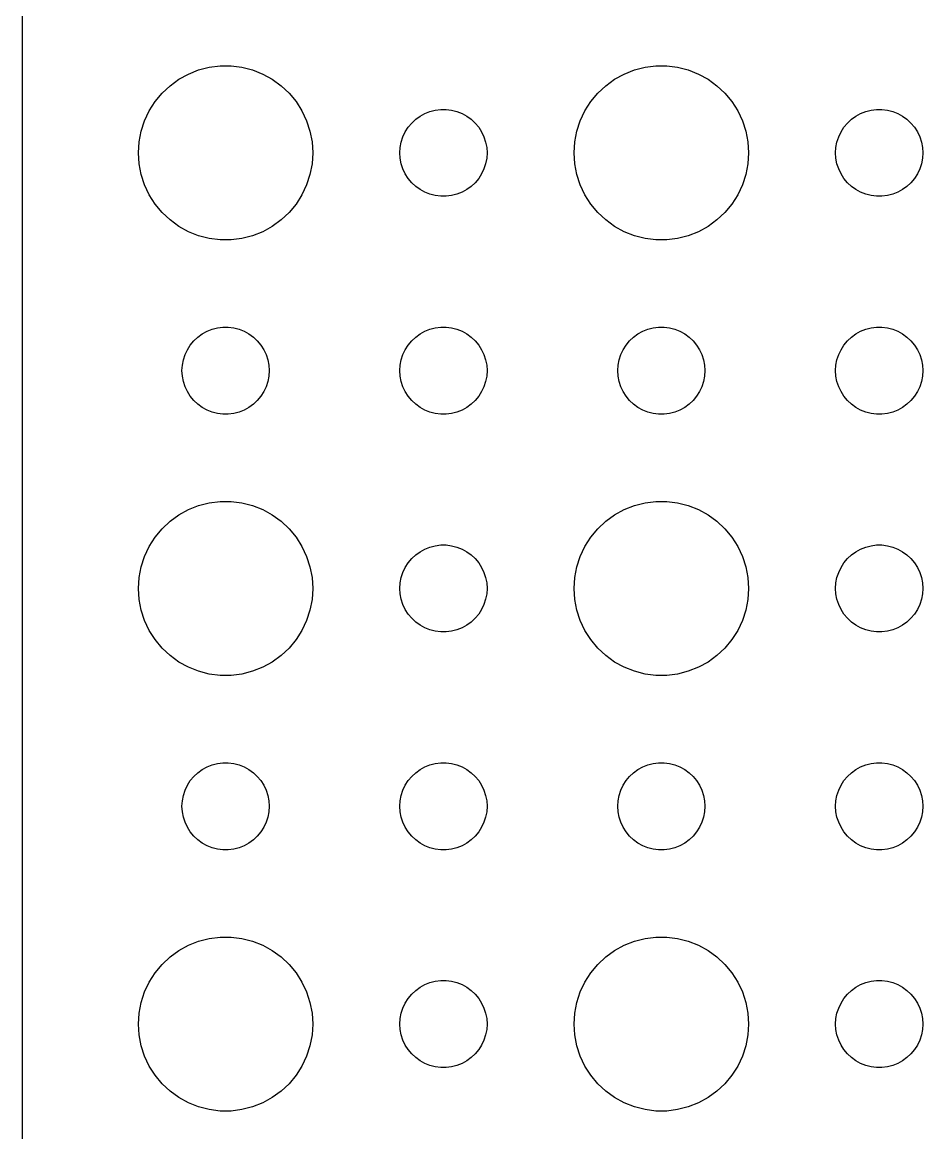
# Model space of a CAD drawing. Header units: metres. Extents: x -150 to 150, y -149 to 149.
# Drawn here: x -149.5 to -118.5, y 33.76 to 72 of the extents above; entities that cross this region are included whole.
import ezdxf

# ---------------------------------------------------------------- set-up
doc = ezdxf.new("R2010")
doc.units = ezdxf.units.M

msp = doc.modelspace()

# ---------------------------------------------------------------- linework, layer by layer
for p, q in [((-149.5, 144.5), (-149.5, -144.5)), ((-143.427, 70.3532), (-143.062, 70.4469)), ((-143.062, 70.4469), (-142.688, 70.4941)), ((-142.688, 70.4941), (-142.312, 70.4941)), ((-142.312, 70.4941), (-141.938, 70.4469)), ((-141.938, 70.4469), (-141.573, 70.3532)), ((-128.427, 70.3532), (-128.062, 70.4469)), ((-128.062, 70.4469), (-127.688, 70.4941)), ((-127.688, 70.4941), (-127.312, 70.4941)), ((-127.312, 70.4941), (-126.938, 70.4469)), ((-126.938, 70.4469), (-126.573, 70.3532)), ((-144.412, 69.8115), (-144.107, 70.033)), ((-144.107, 70.033), (-143.777, 70.2145)), ((-143.777, 70.2145), (-143.427, 70.3532)), ((-141.573, 70.3532), (-141.223, 70.2145)), ((-141.223, 70.2145), (-140.893, 70.033)), ((-140.893, 70.033), (-140.588, 69.8115)), ((-129.412, 69.8115), (-129.107, 70.033)), ((-129.107, 70.033), (-128.777, 70.2145)), ((-128.777, 70.2145), (-128.427, 70.3532)), ((-126.573, 70.3532), (-126.223, 70.2145)), ((-126.223, 70.2145), (-125.893, 70.033)), ((-125.893, 70.033), (-125.588, 69.8115)), ((-144.687, 69.5536), (-144.412, 69.8115)), ((-140.588, 69.8115), (-140.313, 69.5536)), ((-129.687, 69.5536), (-129.412, 69.8115)), ((-125.588, 69.8115), (-125.313, 69.5536)), ((-145.129, 68.9453), (-144.927, 69.2634)), ((-144.927, 69.2634), (-144.687, 69.5536)), ((-140.313, 69.5536), (-140.073, 69.2634)), ((-140.073, 69.2634), (-139.871, 68.9453)), ((-130.129, 68.9453), (-129.927, 69.2634)), ((-129.927, 69.2634), (-129.687, 69.5536)), ((-125.313, 69.5536), (-125.073, 69.2634)), ((-125.073, 69.2634), (-124.871, 68.9453)), ((-145.289, 68.6044), (-145.129, 68.9453)), ((-139.871, 68.9453), (-139.711, 68.6044)), ((-135.804, 68.7665), (-135.639, 68.8572)), ((-135.639, 68.8572), (-135.464, 68.9266)), ((-135.464, 68.9266), (-135.281, 68.9734)), ((-135.281, 68.9734), (-135.094, 68.997)), ((-135.094, 68.997), (-134.906, 68.997)), ((-134.906, 68.997), (-134.719, 68.9734)), ((-134.719, 68.9734), (-134.536, 68.9266)), ((-134.536, 68.9266), (-134.361, 68.8572)), ((-134.361, 68.8572), (-134.196, 68.7665)), ((-130.289, 68.6044), (-130.129, 68.9453)), ((-124.871, 68.9453), (-124.711, 68.6044)), ((-120.804, 68.7665), (-120.639, 68.8572)), ((-120.639, 68.8572), (-120.464, 68.9266)), ((-120.464, 68.9266), (-120.281, 68.9734)), ((-120.281, 68.9734), (-120.094, 68.997)), ((-120.094, 68.997), (-119.906, 68.997)), ((-119.906, 68.997), (-119.719, 68.9734)), ((-119.719, 68.9734), (-119.536, 68.9266)), ((-119.536, 68.9266), (-119.361, 68.8572)), ((-119.361, 68.8572), (-119.196, 68.7665)), ((-145.406, 68.2461), (-145.289, 68.6044)), ((-139.711, 68.6044), (-139.594, 68.2461)), ((-136.214, 68.3817), (-136.093, 68.5268)), ((-136.093, 68.5268), (-135.956, 68.6558)), ((-135.956, 68.6558), (-135.804, 68.7665)), ((-134.196, 68.7665), (-134.044, 68.6558)), ((-134.044, 68.6558), (-133.907, 68.5268)), ((-133.907, 68.5268), (-133.786, 68.3817)), ((-130.406, 68.2461), (-130.289, 68.6044)), ((-124.711, 68.6044), (-124.594, 68.2461)), ((-121.214, 68.3817), (-121.093, 68.5268)), ((-121.093, 68.5268), (-120.956, 68.6558)), ((-120.956, 68.6558), (-120.804, 68.7665)), ((-119.196, 68.7665), (-119.044, 68.6558)), ((-119.044, 68.6558), (-118.907, 68.5268)), ((-118.907, 68.5268), (-118.786, 68.3817)), ((-145.476, 67.876), (-145.406, 68.2461)), ((-139.594, 68.2461), (-139.524, 67.876)), ((-136.395, 68.0522), (-136.314, 68.2226)), ((-136.314, 68.2226), (-136.214, 68.3817)), ((-133.786, 68.3817), (-133.686, 68.2226)), ((-133.686, 68.2226), (-133.605, 68.0522)), ((-130.476, 67.876), (-130.406, 68.2461)), ((-124.594, 68.2461), (-124.524, 67.876)), ((-121.395, 68.0522), (-121.314, 68.2226)), ((-121.314, 68.2226), (-121.214, 68.3817)), ((-118.786, 68.3817), (-118.686, 68.2226)), ((-118.686, 68.2226), (-118.605, 68.0522)), ((-145.5, 67.5), (-145.476, 67.876)), ((-139.524, 67.876), (-139.5, 67.5)), ((-136.488, 67.688), (-136.453, 67.873)), ((-136.453, 67.873), (-136.395, 68.0522)), ((-133.605, 68.0522), (-133.547, 67.873)), ((-133.547, 67.873), (-133.512, 67.688)), ((-130.5, 67.5), (-130.476, 67.876)), ((-124.524, 67.876), (-124.5, 67.5)), ((-121.488, 67.688), (-121.453, 67.873)), ((-121.453, 67.873), (-121.395, 68.0522)), ((-118.605, 68.0522), (-118.547, 67.873)), ((-118.547, 67.873), (-118.512, 67.688)), ((-145.476, 67.124), (-145.5, 67.5)), ((-139.5, 67.5), (-139.524, 67.124)), ((-136.5, 67.5), (-136.488, 67.688)), ((-136.488, 67.312), (-136.5, 67.5)), ((-136.453, 67.127), (-136.488, 67.312)), ((-133.512, 67.312), (-133.547, 67.127)), ((-133.512, 67.688), (-133.5, 67.5)), ((-133.5, 67.5), (-133.512, 67.312)), ((-130.476, 67.124), (-130.5, 67.5)), ((-124.5, 67.5), (-124.524, 67.124)), ((-121.5, 67.5), (-121.488, 67.688)), ((-121.488, 67.312), (-121.5, 67.5)), ((-121.453, 67.127), (-121.488, 67.312)), ((-118.512, 67.312), (-118.547, 67.127)), ((-118.512, 67.688), (-118.5, 67.5)), ((-118.5, 67.5), (-118.512, 67.312)), ((-145.406, 66.7539), (-145.476, 67.124)), ((-139.524, 67.124), (-139.594, 66.7539)), ((-136.395, 66.9478), (-136.453, 67.127)), ((-136.314, 66.7774), (-136.395, 66.9478)), ((-133.605, 66.9478), (-133.686, 66.7774)), ((-133.547, 67.127), (-133.605, 66.9478)), ((-130.406, 66.7539), (-130.476, 67.124)), ((-124.524, 67.124), (-124.594, 66.7539)), ((-121.395, 66.9478), (-121.453, 67.127)), ((-121.314, 66.7774), (-121.395, 66.9478)), ((-118.605, 66.9478), (-118.686, 66.7774)), ((-118.547, 67.127), (-118.605, 66.9478)), ((-145.289, 66.3956), (-145.406, 66.7539)), ((-139.594, 66.7539), (-139.711, 66.3956)), ((-136.214, 66.6183), (-136.314, 66.7774)), ((-136.093, 66.4732), (-136.214, 66.6183)), ((-133.786, 66.6183), (-133.907, 66.4732)), ((-133.686, 66.7774), (-133.786, 66.6183)), ((-130.289, 66.3956), (-130.406, 66.7539)), ((-124.594, 66.7539), (-124.711, 66.3956)), ((-121.214, 66.6183), (-121.314, 66.7774)), ((-121.093, 66.4732), (-121.214, 66.6183)), ((-118.786, 66.6183), (-118.907, 66.4732)), ((-118.686, 66.7774), (-118.786, 66.6183)), ((-145.129, 66.0547), (-145.289, 66.3956)), ((-139.711, 66.3956), (-139.871, 66.0547)), ((-135.956, 66.3442), (-136.093, 66.4732)), ((-135.804, 66.2335), (-135.956, 66.3442)), ((-135.639, 66.1428), (-135.804, 66.2335)), ((-134.196, 66.2335), (-134.361, 66.1428)), ((-134.044, 66.3442), (-134.196, 66.2335)), ((-133.907, 66.4732), (-134.044, 66.3442)), ((-130.129, 66.0547), (-130.289, 66.3956)), ((-124.711, 66.3956), (-124.871, 66.0547)), ((-120.956, 66.3442), (-121.093, 66.4732)), ((-120.804, 66.2335), (-120.956, 66.3442)), ((-120.639, 66.1428), (-120.804, 66.2335)), ((-119.196, 66.2335), (-119.361, 66.1428)), ((-119.044, 66.3442), (-119.196, 66.2335)), ((-118.907, 66.4732), (-119.044, 66.3442)), ((-144.927, 65.7366), (-145.129, 66.0547)), ((-139.871, 66.0547), (-140.073, 65.7366)), ((-135.464, 66.0734), (-135.639, 66.1428)), ((-135.281, 66.0266), (-135.464, 66.0734)), ((-135.094, 66.003), (-135.281, 66.0266)), ((-134.906, 66.003), (-135.094, 66.003)), ((-134.719, 66.0266), (-134.906, 66.003)), ((-134.536, 66.0734), (-134.719, 66.0266)), ((-134.361, 66.1428), (-134.536, 66.0734)), ((-129.927, 65.7366), (-130.129, 66.0547)), ((-124.871, 66.0547), (-125.073, 65.7366)), ((-120.464, 66.0734), (-120.639, 66.1428)), ((-120.281, 66.0266), (-120.464, 66.0734)), ((-120.094, 66.003), (-120.281, 66.0266)), ((-119.906, 66.003), (-120.094, 66.003)), ((-119.719, 66.0266), (-119.906, 66.003)), ((-119.536, 66.0734), (-119.719, 66.0266)), ((-119.361, 66.1428), (-119.536, 66.0734)), ((-144.687, 65.4464), (-144.927, 65.7366)), ((-144.412, 65.1885), (-144.687, 65.4464)), ((-140.313, 65.4464), (-140.588, 65.1885)), ((-140.073, 65.7366), (-140.313, 65.4464)), ((-129.687, 65.4464), (-129.927, 65.7366)), ((-129.412, 65.1885), (-129.687, 65.4464)), ((-125.313, 65.4464), (-125.588, 65.1885)), ((-125.073, 65.7366), (-125.313, 65.4464)), ((-144.107, 64.967), (-144.412, 65.1885)), ((-140.588, 65.1885), (-140.893, 64.967)), ((-129.107, 64.967), (-129.412, 65.1885)), ((-125.588, 65.1885), (-125.893, 64.967)), ((-143.777, 64.7855), (-144.107, 64.967)), ((-143.427, 64.6468), (-143.777, 64.7855)), ((-143.062, 64.5531), (-143.427, 64.6468)), ((-141.573, 64.6468), (-141.938, 64.5531)), ((-141.223, 64.7855), (-141.573, 64.6468)), ((-140.893, 64.967), (-141.223, 64.7855)), ((-128.777, 64.7855), (-129.107, 64.967)), ((-128.427, 64.6468), (-128.777, 64.7855)), ((-128.062, 64.5531), (-128.427, 64.6468)), ((-126.573, 64.6468), (-126.938, 64.5531)), ((-126.223, 64.7855), (-126.573, 64.6468)), ((-125.893, 64.967), (-126.223, 64.7855)), ((-142.688, 64.5059), (-143.062, 64.5531)), ((-142.312, 64.5059), (-142.688, 64.5059)), ((-141.938, 64.5531), (-142.312, 64.5059)), ((-127.688, 64.5059), (-128.062, 64.5531)), ((-127.312, 64.5059), (-127.688, 64.5059)), ((-126.938, 64.5531), (-127.312, 64.5059)), ((-143.456, 61.1558), (-143.304, 61.2665)), ((-143.304, 61.2665), (-143.139, 61.3572)), ((-143.139, 61.3572), (-142.964, 61.4266)), ((-142.964, 61.4266), (-142.781, 61.4734)), ((-142.781, 61.4734), (-142.594, 61.497)), ((-142.594, 61.497), (-142.406, 61.497)), ((-142.406, 61.497), (-142.219, 61.4734)), ((-142.219, 61.4734), (-142.036, 61.4266)), ((-142.036, 61.4266), (-141.861, 61.3572)), ((-141.861, 61.3572), (-141.696, 61.2665)), ((-141.696, 61.2665), (-141.544, 61.1558)), ((-135.956, 61.1558), (-135.804, 61.2665)), ((-135.804, 61.2665), (-135.639, 61.3572)), ((-135.639, 61.3572), (-135.464, 61.4266)), ((-135.464, 61.4266), (-135.281, 61.4734)), ((-135.281, 61.4734), (-135.094, 61.497)), ((-135.094, 61.497), (-134.906, 61.497)), ((-134.906, 61.497), (-134.719, 61.4734)), ((-134.719, 61.4734), (-134.536, 61.4266)), ((-134.536, 61.4266), (-134.361, 61.3572)), ((-134.361, 61.3572), (-134.196, 61.2665)), ((-134.196, 61.2665), (-134.044, 61.1558)), ((-128.456, 61.1558), (-128.304, 61.2665)), ((-128.304, 61.2665), (-128.139, 61.3572)), ((-128.139, 61.3572), (-127.964, 61.4266)), ((-127.964, 61.4266), (-127.781, 61.4734)), ((-127.781, 61.4734), (-127.594, 61.497)), ((-127.594, 61.497), (-127.406, 61.497)), ((-127.406, 61.497), (-127.219, 61.4734)), ((-127.219, 61.4734), (-127.036, 61.4266)), ((-127.036, 61.4266), (-126.861, 61.3572)), ((-126.861, 61.3572), (-126.696, 61.2665)), ((-126.696, 61.2665), (-126.544, 61.1558)), ((-120.956, 61.1558), (-120.804, 61.2665)), ((-120.804, 61.2665), (-120.639, 61.3572)), ((-120.639, 61.3572), (-120.464, 61.4266)), ((-120.464, 61.4266), (-120.281, 61.4734)), ((-120.281, 61.4734), (-120.094, 61.497)), ((-120.094, 61.497), (-119.906, 61.497)), ((-119.906, 61.497), (-119.719, 61.4734)), ((-119.719, 61.4734), (-119.536, 61.4266)), ((-119.536, 61.4266), (-119.361, 61.3572)), ((-119.361, 61.3572), (-119.196, 61.2665)), ((-119.196, 61.2665), (-119.044, 61.1558)), ((-143.814, 60.7226), (-143.714, 60.8817)), ((-143.714, 60.8817), (-143.593, 61.0268)), ((-143.593, 61.0268), (-143.456, 61.1558)), ((-141.544, 61.1558), (-141.407, 61.0268)), ((-141.407, 61.0268), (-141.286, 60.8817)), ((-141.286, 60.8817), (-141.186, 60.7226)), ((-136.314, 60.7226), (-136.214, 60.8817)), ((-136.214, 60.8817), (-136.093, 61.0268)), ((-136.093, 61.0268), (-135.956, 61.1558)), ((-134.044, 61.1558), (-133.907, 61.0268)), ((-133.907, 61.0268), (-133.786, 60.8817)), ((-133.786, 60.8817), (-133.686, 60.7226)), ((-128.814, 60.7226), (-128.714, 60.8817)), ((-128.714, 60.8817), (-128.593, 61.0268)), ((-128.593, 61.0268), (-128.456, 61.1558)), ((-126.544, 61.1558), (-126.407, 61.0268)), ((-126.407, 61.0268), (-126.286, 60.8817)), ((-126.286, 60.8817), (-126.186, 60.7226)), ((-121.314, 60.7226), (-121.214, 60.8817)), ((-121.214, 60.8817), (-121.093, 61.0268)), ((-121.093, 61.0268), (-120.956, 61.1558)), ((-119.044, 61.1558), (-118.907, 61.0268)), ((-118.907, 61.0268), (-118.786, 60.8817)), ((-118.786, 60.8817), (-118.686, 60.7226)), ((-143.953, 60.373), (-143.895, 60.5522)), ((-143.895, 60.5522), (-143.814, 60.7226)), ((-141.186, 60.7226), (-141.105, 60.5522)), ((-141.105, 60.5522), (-141.047, 60.373)), ((-136.453, 60.373), (-136.395, 60.5522)), ((-136.395, 60.5522), (-136.314, 60.7226)), ((-133.686, 60.7226), (-133.605, 60.5522)), ((-133.605, 60.5522), (-133.547, 60.373)), ((-128.953, 60.373), (-128.895, 60.5522)), ((-128.895, 60.5522), (-128.814, 60.7226)), ((-126.186, 60.7226), (-126.105, 60.5522)), ((-126.105, 60.5522), (-126.047, 60.373)), ((-121.453, 60.373), (-121.395, 60.5522)), ((-121.395, 60.5522), (-121.314, 60.7226)), ((-118.686, 60.7226), (-118.605, 60.5522)), ((-118.605, 60.5522), (-118.547, 60.373)), ((-144, 60), (-143.988, 60.188)), ((-143.988, 60.188), (-143.953, 60.373)), ((-141.047, 60.373), (-141.012, 60.188)), ((-141.012, 60.188), (-141, 60)), ((-136.5, 60), (-136.488, 60.188)), ((-136.488, 60.188), (-136.453, 60.373)), ((-133.547, 60.373), (-133.512, 60.188)), ((-133.512, 60.188), (-133.5, 60)), ((-129, 60), (-128.988, 60.188)), ((-128.988, 60.188), (-128.953, 60.373)), ((-126.047, 60.373), (-126.012, 60.188)), ((-126.012, 60.188), (-126, 60)), ((-121.5, 60), (-121.488, 60.188)), ((-121.488, 60.188), (-121.453, 60.373)), ((-118.547, 60.373), (-118.512, 60.188)), ((-118.512, 60.188), (-118.5, 60)), ((-143.988, 59.812), (-144, 60)), ((-143.953, 59.627), (-143.988, 59.812)), ((-141.012, 59.812), (-141.047, 59.627)), ((-141, 60), (-141.012, 59.812)), ((-136.488, 59.812), (-136.5, 60)), ((-136.453, 59.627), (-136.488, 59.812)), ((-133.512, 59.812), (-133.547, 59.627)), ((-133.5, 60), (-133.512, 59.812)), ((-128.988, 59.812), (-129, 60)), ((-128.953, 59.627), (-128.988, 59.812)), ((-126.012, 59.812), (-126.047, 59.627)), ((-126, 60), (-126.012, 59.812)), ((-121.488, 59.812), (-121.5, 60)), ((-121.453, 59.627), (-121.488, 59.812)), ((-118.512, 59.812), (-118.547, 59.627)), ((-118.5, 60), (-118.512, 59.812)), ((-143.895, 59.4478), (-143.953, 59.627)), ((-143.814, 59.2774), (-143.895, 59.4478)), ((-143.714, 59.1183), (-143.814, 59.2774)), ((-141.186, 59.2774), (-141.286, 59.1183)), ((-141.105, 59.4478), (-141.186, 59.2774)), ((-141.047, 59.627), (-141.105, 59.4478)), ((-136.395, 59.4478), (-136.453, 59.627)), ((-136.314, 59.2774), (-136.395, 59.4478)), ((-136.214, 59.1183), (-136.314, 59.2774)), ((-133.686, 59.2774), (-133.786, 59.1183)), ((-133.605, 59.4478), (-133.686, 59.2774)), ((-133.547, 59.627), (-133.605, 59.4478)), ((-128.895, 59.4478), (-128.953, 59.627)), ((-128.814, 59.2774), (-128.895, 59.4478)), ((-128.714, 59.1183), (-128.814, 59.2774)), ((-126.186, 59.2774), (-126.286, 59.1183)), ((-126.105, 59.4478), (-126.186, 59.2774)), ((-126.047, 59.627), (-126.105, 59.4478)), ((-121.395, 59.4478), (-121.453, 59.627)), ((-121.314, 59.2774), (-121.395, 59.4478)), ((-121.214, 59.1183), (-121.314, 59.2774)), ((-118.686, 59.2774), (-118.786, 59.1183)), ((-118.605, 59.4478), (-118.686, 59.2774)), ((-118.547, 59.627), (-118.605, 59.4478)), ((-143.593, 58.9732), (-143.714, 59.1183)), ((-143.456, 58.8442), (-143.593, 58.9732)), ((-141.407, 58.9732), (-141.544, 58.8442)), ((-141.286, 59.1183), (-141.407, 58.9732)), ((-136.093, 58.9732), (-136.214, 59.1183)), ((-135.956, 58.8442), (-136.093, 58.9732)), ((-133.907, 58.9732), (-134.044, 58.8442)), ((-133.786, 59.1183), (-133.907, 58.9732)), ((-128.593, 58.9732), (-128.714, 59.1183)), ((-128.456, 58.8442), (-128.593, 58.9732)), ((-126.407, 58.9732), (-126.544, 58.8442)), ((-126.286, 59.1183), (-126.407, 58.9732)), ((-121.093, 58.9732), (-121.214, 59.1183)), ((-120.956, 58.8442), (-121.093, 58.9732)), ((-118.907, 58.9732), (-119.044, 58.8442)), ((-118.786, 59.1183), (-118.907, 58.9732)), ((-143.304, 58.7335), (-143.456, 58.8442)), ((-143.139, 58.6428), (-143.304, 58.7335)), ((-142.964, 58.5734), (-143.139, 58.6428)), ((-142.781, 58.5266), (-142.964, 58.5734)), ((-142.594, 58.503), (-142.781, 58.5266)), ((-142.219, 58.5266), (-142.406, 58.503)), ((-142.036, 58.5734), (-142.219, 58.5266)), ((-141.861, 58.6428), (-142.036, 58.5734)), ((-141.696, 58.7335), (-141.861, 58.6428)), ((-141.544, 58.8442), (-141.696, 58.7335)), ((-135.804, 58.7335), (-135.956, 58.8442)), ((-135.639, 58.6428), (-135.804, 58.7335)), ((-135.464, 58.5734), (-135.639, 58.6428)), ((-135.281, 58.5266), (-135.464, 58.5734)), ((-135.094, 58.503), (-135.281, 58.5266)), ((-134.719, 58.5266), (-134.906, 58.503)), ((-134.536, 58.5734), (-134.719, 58.5266)), ((-134.361, 58.6428), (-134.536, 58.5734)), ((-134.196, 58.7335), (-134.361, 58.6428)), ((-134.044, 58.8442), (-134.196, 58.7335)), ((-128.304, 58.7335), (-128.456, 58.8442)), ((-128.139, 58.6428), (-128.304, 58.7335)), ((-127.964, 58.5734), (-128.139, 58.6428)), ((-127.781, 58.5266), (-127.964, 58.5734)), ((-127.594, 58.503), (-127.781, 58.5266)), ((-127.219, 58.5266), (-127.406, 58.503)), ((-127.036, 58.5734), (-127.219, 58.5266)), ((-126.861, 58.6428), (-127.036, 58.5734)), ((-126.696, 58.7335), (-126.861, 58.6428)), ((-126.544, 58.8442), (-126.696, 58.7335)), ((-120.804, 58.7335), (-120.956, 58.8442)), ((-120.639, 58.6428), (-120.804, 58.7335)), ((-120.464, 58.5734), (-120.639, 58.6428)), ((-120.281, 58.5266), (-120.464, 58.5734)), ((-120.094, 58.503), (-120.281, 58.5266)), ((-119.719, 58.5266), (-119.906, 58.503)), ((-119.536, 58.5734), (-119.719, 58.5266)), ((-119.361, 58.6428), (-119.536, 58.5734)), ((-119.196, 58.7335), (-119.361, 58.6428)), ((-119.044, 58.8442), (-119.196, 58.7335)), ((-142.406, 58.503), (-142.594, 58.503)), ((-134.906, 58.503), (-135.094, 58.503)), ((-127.406, 58.503), (-127.594, 58.503)), ((-119.906, 58.503), (-120.094, 58.503)), ((-143.062, 55.4469), (-142.688, 55.4941)), ((-142.688, 55.4941), (-142.312, 55.4941)), ((-142.312, 55.4941), (-141.938, 55.4469)), ((-128.062, 55.4469), (-127.688, 55.4941)), ((-127.688, 55.4941), (-127.312, 55.4941)), ((-127.312, 55.4941), (-126.938, 55.4469)), ((-144.107, 55.033), (-143.777, 55.2145)), ((-143.777, 55.2145), (-143.427, 55.3532)), ((-143.427, 55.3532), (-143.062, 55.4469)), ((-141.938, 55.4469), (-141.573, 55.3532)), ((-141.573, 55.3532), (-141.223, 55.2145)), ((-141.223, 55.2145), (-140.893, 55.033)), ((-129.107, 55.033), (-128.777, 55.2145)), ((-128.777, 55.2145), (-128.427, 55.3532)), ((-128.427, 55.3532), (-128.062, 55.4469)), ((-126.938, 55.4469), (-126.573, 55.3532)), ((-126.573, 55.3532), (-126.223, 55.2145)), ((-126.223, 55.2145), (-125.893, 55.033)), ((-144.687, 54.5536), (-144.412, 54.8115)), ((-144.412, 54.8115), (-144.107, 55.033)), ((-140.893, 55.033), (-140.588, 54.8115)), ((-140.588, 54.8115), (-140.313, 54.5536)), ((-129.687, 54.5536), (-129.412, 54.8115)), ((-129.412, 54.8115), (-129.107, 55.033)), ((-125.893, 55.033), (-125.588, 54.8115)), ((-125.588, 54.8115), (-125.313, 54.5536)), ((-144.927, 54.2634), (-144.687, 54.5536)), ((-140.313, 54.5536), (-140.073, 54.2634)), ((-129.927, 54.2634), (-129.687, 54.5536)), ((-125.313, 54.5536), (-125.073, 54.2634)), ((-145.289, 53.6044), (-145.129, 53.9453)), ((-145.129, 53.9453), (-144.927, 54.2634)), ((-140.073, 54.2634), (-139.871, 53.9453)), ((-139.871, 53.9453), (-139.711, 53.6044)), ((-135.639, 53.8572), (-135.464, 53.9266)), ((-135.464, 53.9266), (-135.281, 53.9734)), ((-135.281, 53.9734), (-135.094, 53.997)), ((-135.094, 53.997), (-134.906, 53.997)), ((-134.906, 53.997), (-134.719, 53.9734)), ((-134.719, 53.9734), (-134.536, 53.9266)), ((-134.536, 53.9266), (-134.361, 53.8572)), ((-130.289, 53.6044), (-130.129, 53.9453)), ((-130.129, 53.9453), (-129.927, 54.2634)), ((-125.073, 54.2634), (-124.871, 53.9453)), ((-124.871, 53.9453), (-124.711, 53.6044)), ((-120.639, 53.8572), (-120.464, 53.9266)), ((-120.464, 53.9266), (-120.281, 53.9734)), ((-120.281, 53.9734), (-120.094, 53.997)), ((-120.094, 53.997), (-119.906, 53.997)), ((-119.906, 53.997), (-119.719, 53.9734)), ((-119.719, 53.9734), (-119.536, 53.9266)), ((-119.536, 53.9266), (-119.361, 53.8572)), ((-145.406, 53.2461), (-145.289, 53.6044)), ((-139.711, 53.6044), (-139.594, 53.2461)), ((-136.093, 53.5268), (-135.956, 53.6558)), ((-135.956, 53.6558), (-135.804, 53.7665)), ((-135.804, 53.7665), (-135.639, 53.8572)), ((-134.361, 53.8572), (-134.196, 53.7665)), ((-134.196, 53.7665), (-134.044, 53.6558)), ((-134.044, 53.6558), (-133.907, 53.5268)), ((-130.406, 53.2461), (-130.289, 53.6044)), ((-124.711, 53.6044), (-124.594, 53.2461)), ((-121.093, 53.5268), (-120.956, 53.6558)), ((-120.956, 53.6558), (-120.804, 53.7665)), ((-120.804, 53.7665), (-120.639, 53.8572)), ((-119.361, 53.8572), (-119.196, 53.7665)), ((-119.196, 53.7665), (-119.044, 53.6558)), ((-119.044, 53.6558), (-118.907, 53.5268)), ((-145.476, 52.876), (-145.406, 53.2461)), ((-139.594, 53.2461), (-139.524, 52.876)), ((-136.395, 53.0522), (-136.314, 53.2226)), ((-136.314, 53.2226), (-136.214, 53.3817)), ((-136.214, 53.3817), (-136.093, 53.5268)), ((-133.907, 53.5268), (-133.786, 53.3817)), ((-133.786, 53.3817), (-133.686, 53.2226)), ((-133.686, 53.2226), (-133.605, 53.0522)), ((-130.476, 52.876), (-130.406, 53.2461)), ((-124.594, 53.2461), (-124.524, 52.876)), ((-121.395, 53.0522), (-121.314, 53.2226)), ((-121.314, 53.2226), (-121.214, 53.3817)), ((-121.214, 53.3817), (-121.093, 53.5268)), ((-118.907, 53.5268), (-118.786, 53.3817)), ((-118.786, 53.3817), (-118.686, 53.2226)), ((-118.686, 53.2226), (-118.605, 53.0522)), ((-145.5, 52.5), (-145.476, 52.876)), ((-139.524, 52.876), (-139.5, 52.5)), ((-136.488, 52.688), (-136.453, 52.873)), ((-136.453, 52.873), (-136.395, 53.0522)), ((-133.605, 53.0522), (-133.547, 52.873)), ((-133.547, 52.873), (-133.512, 52.688)), ((-130.5, 52.5), (-130.476, 52.876)), ((-124.524, 52.876), (-124.5, 52.5)), ((-121.488, 52.688), (-121.453, 52.873)), ((-121.453, 52.873), (-121.395, 53.0522)), ((-118.605, 53.0522), (-118.547, 52.873)), ((-118.547, 52.873), (-118.512, 52.688)), ((-145.476, 52.124), (-145.5, 52.5)), ((-139.5, 52.5), (-139.524, 52.124)), ((-136.5, 52.5), (-136.488, 52.688)), ((-136.488, 52.312), (-136.5, 52.5)), ((-133.512, 52.688), (-133.5, 52.5)), ((-133.5, 52.5), (-133.512, 52.312)), ((-130.476, 52.124), (-130.5, 52.5)), ((-124.5, 52.5), (-124.524, 52.124)), ((-121.5, 52.5), (-121.488, 52.688)), ((-121.488, 52.312), (-121.5, 52.5)), ((-118.512, 52.688), (-118.5, 52.5)), ((-118.5, 52.5), (-118.512, 52.312)), ((-145.406, 51.7539), (-145.476, 52.124)), ((-139.524, 52.124), (-139.594, 51.7539)), ((-136.453, 52.127), (-136.488, 52.312)), ((-136.395, 51.9478), (-136.453, 52.127)), ((-133.547, 52.127), (-133.605, 51.9478)), ((-133.512, 52.312), (-133.547, 52.127)), ((-130.406, 51.7539), (-130.476, 52.124)), ((-124.524, 52.124), (-124.594, 51.7539)), ((-121.453, 52.127), (-121.488, 52.312)), ((-121.395, 51.9478), (-121.453, 52.127)), ((-118.547, 52.127), (-118.605, 51.9478)), ((-118.512, 52.312), (-118.547, 52.127)), ((-145.289, 51.3956), (-145.406, 51.7539)), ((-139.594, 51.7539), (-139.711, 51.3956)), ((-136.314, 51.7774), (-136.395, 51.9478)), ((-136.214, 51.6183), (-136.314, 51.7774)), ((-133.686, 51.7774), (-133.786, 51.6183)), ((-133.605, 51.9478), (-133.686, 51.7774)), ((-130.289, 51.3956), (-130.406, 51.7539)), ((-124.594, 51.7539), (-124.711, 51.3956)), ((-121.314, 51.7774), (-121.395, 51.9478)), ((-121.214, 51.6183), (-121.314, 51.7774)), ((-118.686, 51.7774), (-118.786, 51.6183)), ((-118.605, 51.9478), (-118.686, 51.7774)), ((-145.129, 51.0547), (-145.289, 51.3956)), ((-139.711, 51.3956), (-139.871, 51.0547)), ((-136.093, 51.4732), (-136.214, 51.6183)), ((-135.956, 51.3442), (-136.093, 51.4732)), ((-135.804, 51.2335), (-135.956, 51.3442)), ((-134.044, 51.3442), (-134.196, 51.2335)), ((-133.907, 51.4732), (-134.044, 51.3442)), ((-133.786, 51.6183), (-133.907, 51.4732)), ((-130.129, 51.0547), (-130.289, 51.3956)), ((-124.711, 51.3956), (-124.871, 51.0547)), ((-121.093, 51.4732), (-121.214, 51.6183)), ((-120.956, 51.3442), (-121.093, 51.4732)), ((-120.804, 51.2335), (-120.956, 51.3442)), ((-119.044, 51.3442), (-119.196, 51.2335)), ((-118.907, 51.4732), (-119.044, 51.3442)), ((-118.786, 51.6183), (-118.907, 51.4732)), ((-144.927, 50.7366), (-145.129, 51.0547)), ((-139.871, 51.0547), (-140.073, 50.7366)), ((-135.639, 51.1428), (-135.804, 51.2335)), ((-135.464, 51.0734), (-135.639, 51.1428)), ((-135.281, 51.0266), (-135.464, 51.0734)), ((-135.094, 51.003), (-135.281, 51.0266)), ((-134.906, 51.003), (-135.094, 51.003)), ((-134.719, 51.0266), (-134.906, 51.003)), ((-134.536, 51.0734), (-134.719, 51.0266)), ((-134.361, 51.1428), (-134.536, 51.0734)), ((-134.196, 51.2335), (-134.361, 51.1428)), ((-129.927, 50.7366), (-130.129, 51.0547)), ((-124.871, 51.0547), (-125.073, 50.7366)), ((-120.639, 51.1428), (-120.804, 51.2335)), ((-120.464, 51.0734), (-120.639, 51.1428)), ((-120.281, 51.0266), (-120.464, 51.0734)), ((-120.094, 51.003), (-120.281, 51.0266)), ((-119.906, 51.003), (-120.094, 51.003)), ((-119.719, 51.0266), (-119.906, 51.003)), ((-119.536, 51.0734), (-119.719, 51.0266)), ((-119.361, 51.1428), (-119.536, 51.0734)), ((-119.196, 51.2335), (-119.361, 51.1428)), ((-144.687, 50.4464), (-144.927, 50.7366)), ((-140.073, 50.7366), (-140.313, 50.4464)), ((-129.687, 50.4464), (-129.927, 50.7366)), ((-125.073, 50.7366), (-125.313, 50.4464)), ((-144.412, 50.1885), (-144.687, 50.4464)), ((-144.107, 49.967), (-144.412, 50.1885)), ((-140.588, 50.1885), (-140.893, 49.967)), ((-140.313, 50.4464), (-140.588, 50.1885)), ((-129.412, 50.1885), (-129.687, 50.4464)), ((-129.107, 49.967), (-129.412, 50.1885)), ((-125.588, 50.1885), (-125.893, 49.967)), ((-125.313, 50.4464), (-125.588, 50.1885)), ((-143.777, 49.7855), (-144.107, 49.967)), ((-143.427, 49.6468), (-143.777, 49.7855)), ((-141.223, 49.7855), (-141.573, 49.6468)), ((-140.893, 49.967), (-141.223, 49.7855)), ((-128.777, 49.7855), (-129.107, 49.967)), ((-128.427, 49.6468), (-128.777, 49.7855)), ((-126.223, 49.7855), (-126.573, 49.6468)), ((-125.893, 49.967), (-126.223, 49.7855)), ((-143.062, 49.5531), (-143.427, 49.6468)), ((-142.688, 49.5059), (-143.062, 49.5531)), ((-142.312, 49.5059), (-142.688, 49.5059)), ((-141.938, 49.5531), (-142.312, 49.5059)), ((-141.573, 49.6468), (-141.938, 49.5531)), ((-128.062, 49.5531), (-128.427, 49.6468)), ((-127.688, 49.5059), (-128.062, 49.5531)), ((-127.312, 49.5059), (-127.688, 49.5059)), ((-126.938, 49.5531), (-127.312, 49.5059)), ((-126.573, 49.6468), (-126.938, 49.5531)), ((-143.304, 46.2665), (-143.139, 46.3572)), ((-143.139, 46.3572), (-142.964, 46.4266)), ((-142.964, 46.4266), (-142.781, 46.4734)), ((-142.781, 46.4734), (-142.594, 46.497)), ((-142.594, 46.497), (-142.406, 46.497)), ((-142.406, 46.497), (-142.219, 46.4734)), ((-142.219, 46.4734), (-142.036, 46.4266)), ((-142.036, 46.4266), (-141.861, 46.3572)), ((-141.861, 46.3572), (-141.696, 46.2665)), ((-135.804, 46.2665), (-135.639, 46.3572)), ((-135.639, 46.3572), (-135.464, 46.4266)), ((-135.464, 46.4266), (-135.281, 46.4734)), ((-135.281, 46.4734), (-135.094, 46.497)), ((-135.094, 46.497), (-134.906, 46.497)), ((-134.906, 46.497), (-134.719, 46.4734)), ((-134.719, 46.4734), (-134.536, 46.4266)), ((-134.536, 46.4266), (-134.361, 46.3572)), ((-134.361, 46.3572), (-134.196, 46.2665)), ((-128.304, 46.2665), (-128.139, 46.3572)), ((-128.139, 46.3572), (-127.964, 46.4266)), ((-127.964, 46.4266), (-127.781, 46.4734)), ((-127.781, 46.4734), (-127.594, 46.497)), ((-127.594, 46.497), (-127.406, 46.497)), ((-127.406, 46.497), (-127.219, 46.4734)), ((-127.219, 46.4734), (-127.036, 46.4266)), ((-127.036, 46.4266), (-126.861, 46.3572)), ((-126.861, 46.3572), (-126.696, 46.2665)), ((-120.804, 46.2665), (-120.639, 46.3572)), ((-120.639, 46.3572), (-120.464, 46.4266)), ((-120.464, 46.4266), (-120.281, 46.4734)), ((-120.281, 46.4734), (-120.094, 46.497)), ((-120.094, 46.497), (-119.906, 46.497)), ((-119.906, 46.497), (-119.719, 46.4734)), ((-119.719, 46.4734), (-119.536, 46.4266)), ((-119.536, 46.4266), (-119.361, 46.3572)), ((-119.361, 46.3572), (-119.196, 46.2665)), ((-143.714, 45.8817), (-143.593, 46.0268)), ((-143.593, 46.0268), (-143.456, 46.1558)), ((-143.456, 46.1558), (-143.304, 46.2665)), ((-141.696, 46.2665), (-141.544, 46.1558)), ((-141.544, 46.1558), (-141.407, 46.0268)), ((-141.407, 46.0268), (-141.286, 45.8817)), ((-136.214, 45.8817), (-136.093, 46.0268)), ((-136.093, 46.0268), (-135.956, 46.1558)), ((-135.956, 46.1558), (-135.804, 46.2665)), ((-134.196, 46.2665), (-134.044, 46.1558)), ((-134.044, 46.1558), (-133.907, 46.0268)), ((-133.907, 46.0268), (-133.786, 45.8817)), ((-128.714, 45.8817), (-128.593, 46.0268)), ((-128.593, 46.0268), (-128.456, 46.1558)), ((-128.456, 46.1558), (-128.304, 46.2665)), ((-126.696, 46.2665), (-126.544, 46.1558)), ((-126.544, 46.1558), (-126.407, 46.0268)), ((-126.407, 46.0268), (-126.286, 45.8817)), ((-121.214, 45.8817), (-121.093, 46.0268)), ((-121.093, 46.0268), (-120.956, 46.1558)), ((-120.956, 46.1558), (-120.804, 46.2665)), ((-119.196, 46.2665), (-119.044, 46.1558)), ((-119.044, 46.1558), (-118.907, 46.0268)), ((-118.907, 46.0268), (-118.786, 45.8817)), ((-143.953, 45.373), (-143.895, 45.5522)), ((-143.895, 45.5522), (-143.814, 45.7226)), ((-143.814, 45.7226), (-143.714, 45.8817)), ((-141.286, 45.8817), (-141.186, 45.7226)), ((-141.186, 45.7226), (-141.105, 45.5522)), ((-141.105, 45.5522), (-141.047, 45.373)), ((-136.453, 45.373), (-136.395, 45.5522)), ((-136.395, 45.5522), (-136.314, 45.7226)), ((-136.314, 45.7226), (-136.214, 45.8817)), ((-133.786, 45.8817), (-133.686, 45.7226)), ((-133.686, 45.7226), (-133.605, 45.5522)), ((-133.605, 45.5522), (-133.547, 45.373)), ((-128.953, 45.373), (-128.895, 45.5522)), ((-128.895, 45.5522), (-128.814, 45.7226)), ((-128.814, 45.7226), (-128.714, 45.8817)), ((-126.286, 45.8817), (-126.186, 45.7226)), ((-126.186, 45.7226), (-126.105, 45.5522)), ((-126.105, 45.5522), (-126.047, 45.373)), ((-121.453, 45.373), (-121.395, 45.5522)), ((-121.395, 45.5522), (-121.314, 45.7226)), ((-121.314, 45.7226), (-121.214, 45.8817)), ((-118.786, 45.8817), (-118.686, 45.7226)), ((-118.686, 45.7226), (-118.605, 45.5522)), ((-118.605, 45.5522), (-118.547, 45.373)), ((-144, 45), (-143.988, 45.188)), ((-143.988, 45.188), (-143.953, 45.373)), ((-141.047, 45.373), (-141.012, 45.188)), ((-141.012, 45.188), (-141, 45)), ((-136.5, 45), (-136.488, 45.188)), ((-136.488, 45.188), (-136.453, 45.373)), ((-133.547, 45.373), (-133.512, 45.188)), ((-133.512, 45.188), (-133.5, 45)), ((-129, 45), (-128.988, 45.188)), ((-128.988, 45.188), (-128.953, 45.373)), ((-126.047, 45.373), (-126.012, 45.188)), ((-126.012, 45.188), (-126, 45)), ((-121.5, 45), (-121.488, 45.188)), ((-121.488, 45.188), (-121.453, 45.373)), ((-118.547, 45.373), (-118.512, 45.188)), ((-118.512, 45.188), (-118.5, 45)), ((-143.988, 44.812), (-144, 45)), ((-143.953, 44.627), (-143.988, 44.812)), ((-141.012, 44.812), (-141.047, 44.627)), ((-141, 45), (-141.012, 44.812)), ((-136.488, 44.812), (-136.5, 45)), ((-136.453, 44.627), (-136.488, 44.812)), ((-133.512, 44.812), (-133.547, 44.627)), ((-133.5, 45), (-133.512, 44.812)), ((-128.988, 44.812), (-129, 45)), ((-128.953, 44.627), (-128.988, 44.812)), ((-126.012, 44.812), (-126.047, 44.627)), ((-126, 45), (-126.012, 44.812)), ((-121.488, 44.812), (-121.5, 45)), ((-121.453, 44.627), (-121.488, 44.812)), ((-118.512, 44.812), (-118.547, 44.627)), ((-118.5, 45), (-118.512, 44.812)), ((-143.895, 44.4478), (-143.953, 44.627)), ((-143.814, 44.2774), (-143.895, 44.4478)), ((-141.105, 44.4478), (-141.186, 44.2774)), ((-141.047, 44.627), (-141.105, 44.4478)), ((-136.395, 44.4478), (-136.453, 44.627)), ((-136.314, 44.2774), (-136.395, 44.4478)), ((-133.605, 44.4478), (-133.686, 44.2774)), ((-133.547, 44.627), (-133.605, 44.4478)), ((-128.895, 44.4478), (-128.953, 44.627)), ((-128.814, 44.2774), (-128.895, 44.4478)), ((-126.105, 44.4478), (-126.186, 44.2774)), ((-126.047, 44.627), (-126.105, 44.4478)), ((-121.395, 44.4478), (-121.453, 44.627)), ((-121.314, 44.2774), (-121.395, 44.4478)), ((-118.605, 44.4478), (-118.686, 44.2774)), ((-118.547, 44.627), (-118.605, 44.4478)), ((-143.714, 44.1183), (-143.814, 44.2774)), ((-143.593, 43.9732), (-143.714, 44.1183)), ((-141.286, 44.1183), (-141.407, 43.9732)), ((-141.186, 44.2774), (-141.286, 44.1183)), ((-136.214, 44.1183), (-136.314, 44.2774)), ((-136.093, 43.9732), (-136.214, 44.1183)), ((-133.786, 44.1183), (-133.907, 43.9732)), ((-133.686, 44.2774), (-133.786, 44.1183)), ((-128.714, 44.1183), (-128.814, 44.2774)), ((-128.593, 43.9732), (-128.714, 44.1183)), ((-126.286, 44.1183), (-126.407, 43.9732)), ((-126.186, 44.2774), (-126.286, 44.1183)), ((-121.214, 44.1183), (-121.314, 44.2774)), ((-121.093, 43.9732), (-121.214, 44.1183)), ((-118.786, 44.1183), (-118.907, 43.9732)), ((-118.686, 44.2774), (-118.786, 44.1183)), ((-143.456, 43.8442), (-143.593, 43.9732)), ((-143.304, 43.7335), (-143.456, 43.8442)), ((-143.139, 43.6428), (-143.304, 43.7335)), ((-142.964, 43.5734), (-143.139, 43.6428)), ((-141.861, 43.6428), (-142.036, 43.5734)), ((-141.696, 43.7335), (-141.861, 43.6428)), ((-141.544, 43.8442), (-141.696, 43.7335)), ((-141.407, 43.9732), (-141.544, 43.8442)), ((-135.956, 43.8442), (-136.093, 43.9732)), ((-135.804, 43.7335), (-135.956, 43.8442)), ((-135.639, 43.6428), (-135.804, 43.7335)), ((-135.464, 43.5734), (-135.639, 43.6428)), ((-134.361, 43.6428), (-134.536, 43.5734)), ((-134.196, 43.7335), (-134.361, 43.6428)), ((-134.044, 43.8442), (-134.196, 43.7335)), ((-133.907, 43.9732), (-134.044, 43.8442)), ((-128.456, 43.8442), (-128.593, 43.9732)), ((-128.304, 43.7335), (-128.456, 43.8442)), ((-128.139, 43.6428), (-128.304, 43.7335)), ((-127.964, 43.5734), (-128.139, 43.6428)), ((-126.861, 43.6428), (-127.036, 43.5734)), ((-126.696, 43.7335), (-126.861, 43.6428)), ((-126.544, 43.8442), (-126.696, 43.7335)), ((-126.407, 43.9732), (-126.544, 43.8442)), ((-120.956, 43.8442), (-121.093, 43.9732)), ((-120.804, 43.7335), (-120.956, 43.8442)), ((-120.639, 43.6428), (-120.804, 43.7335)), ((-120.464, 43.5734), (-120.639, 43.6428)), ((-119.361, 43.6428), (-119.536, 43.5734)), ((-119.196, 43.7335), (-119.361, 43.6428)), ((-119.044, 43.8442), (-119.196, 43.7335)), ((-118.907, 43.9732), (-119.044, 43.8442)), ((-142.781, 43.5266), (-142.964, 43.5734)), ((-142.594, 43.503), (-142.781, 43.5266)), ((-142.406, 43.503), (-142.594, 43.503)), ((-142.219, 43.5266), (-142.406, 43.503)), ((-142.036, 43.5734), (-142.219, 43.5266)), ((-135.281, 43.5266), (-135.464, 43.5734)), ((-135.094, 43.503), (-135.281, 43.5266)), ((-134.906, 43.503), (-135.094, 43.503)), ((-134.719, 43.5266), (-134.906, 43.503)), ((-134.536, 43.5734), (-134.719, 43.5266)), ((-127.781, 43.5266), (-127.964, 43.5734)), ((-127.594, 43.503), (-127.781, 43.5266)), ((-127.406, 43.503), (-127.594, 43.503)), ((-127.219, 43.5266), (-127.406, 43.503)), ((-127.036, 43.5734), (-127.219, 43.5266)), ((-120.281, 43.5266), (-120.464, 43.5734)), ((-120.094, 43.503), (-120.281, 43.5266)), ((-119.906, 43.503), (-120.094, 43.503)), ((-119.719, 43.5266), (-119.906, 43.503)), ((-119.536, 43.5734), (-119.719, 43.5266)), ((-144.107, 40.033), (-143.777, 40.2145)), ((-143.777, 40.2145), (-143.427, 40.3532)), ((-143.427, 40.3532), (-143.062, 40.4469)), ((-143.062, 40.4469), (-142.688, 40.4941)), ((-142.688, 40.4941), (-142.312, 40.4941)), ((-142.312, 40.4941), (-141.938, 40.4469)), ((-141.938, 40.4469), (-141.573, 40.3532)), ((-141.573, 40.3532), (-141.223, 40.2145)), ((-141.223, 40.2145), (-140.893, 40.033)), ((-129.107, 40.033), (-128.777, 40.2145)), ((-128.777, 40.2145), (-128.427, 40.3532)), ((-128.427, 40.3532), (-128.062, 40.4469)), ((-128.062, 40.4469), (-127.688, 40.4941)), ((-127.688, 40.4941), (-127.312, 40.4941)), ((-127.312, 40.4941), (-126.938, 40.4469)), ((-126.938, 40.4469), (-126.573, 40.3532)), ((-126.573, 40.3532), (-126.223, 40.2145)), ((-126.223, 40.2145), (-125.893, 40.033)), ((-144.687, 39.5536), (-144.412, 39.8115)), ((-144.412, 39.8115), (-144.107, 40.033)), ((-140.893, 40.033), (-140.588, 39.8115)), ((-140.588, 39.8115), (-140.313, 39.5536)), ((-129.687, 39.5536), (-129.412, 39.8115)), ((-129.412, 39.8115), (-129.107, 40.033)), ((-125.893, 40.033), (-125.588, 39.8115)), ((-125.588, 39.8115), (-125.313, 39.5536)), ((-144.927, 39.2634), (-144.687, 39.5536)), ((-140.313, 39.5536), (-140.073, 39.2634)), ((-129.927, 39.2634), (-129.687, 39.5536)), ((-125.313, 39.5536), (-125.073, 39.2634)), ((-145.129, 38.9453), (-144.927, 39.2634)), ((-140.073, 39.2634), (-139.871, 38.9453)), ((-130.129, 38.9453), (-129.927, 39.2634)), ((-125.073, 39.2634), (-124.871, 38.9453)), ((-145.289, 38.6044), (-145.129, 38.9453)), ((-139.871, 38.9453), (-139.711, 38.6044)), ((-136.093, 38.5268), (-135.956, 38.6558)), ((-135.956, 38.6558), (-135.804, 38.7665)), ((-135.804, 38.7665), (-135.639, 38.8572)), ((-135.639, 38.8572), (-135.464, 38.9266)), ((-135.464, 38.9266), (-135.281, 38.9734)), ((-135.281, 38.9734), (-135.094, 38.997)), ((-135.094, 38.997), (-134.906, 38.997)), ((-134.906, 38.997), (-134.719, 38.9734)), ((-134.719, 38.9734), (-134.536, 38.9266)), ((-134.536, 38.9266), (-134.361, 38.8572)), ((-134.361, 38.8572), (-134.196, 38.7665)), ((-134.196, 38.7665), (-134.044, 38.6558)), ((-134.044, 38.6558), (-133.907, 38.5268)), ((-130.289, 38.6044), (-130.129, 38.9453)), ((-124.871, 38.9453), (-124.711, 38.6044)), ((-121.093, 38.5268), (-120.956, 38.6558)), ((-120.956, 38.6558), (-120.804, 38.7665)), ((-120.804, 38.7665), (-120.639, 38.8572)), ((-120.639, 38.8572), (-120.464, 38.9266)), ((-120.464, 38.9266), (-120.281, 38.9734)), ((-120.281, 38.9734), (-120.094, 38.997)), ((-120.094, 38.997), (-119.906, 38.997)), ((-119.906, 38.997), (-119.719, 38.9734)), ((-119.719, 38.9734), (-119.536, 38.9266)), ((-119.536, 38.9266), (-119.361, 38.8572)), ((-119.361, 38.8572), (-119.196, 38.7665)), ((-119.196, 38.7665), (-119.044, 38.6558)), ((-119.044, 38.6558), (-118.907, 38.5268)), ((-145.476, 37.876), (-145.406, 38.2461)), ((-145.406, 38.2461), (-145.289, 38.6044)), ((-139.711, 38.6044), (-139.594, 38.2461)), ((-139.594, 38.2461), (-139.524, 37.876)), ((-136.314, 38.2226), (-136.214, 38.3817)), ((-136.214, 38.3817), (-136.093, 38.5268)), ((-133.907, 38.5268), (-133.786, 38.3817)), ((-133.786, 38.3817), (-133.686, 38.2226)), ((-130.476, 37.876), (-130.406, 38.2461)), ((-130.406, 38.2461), (-130.289, 38.6044)), ((-124.711, 38.6044), (-124.594, 38.2461)), ((-124.594, 38.2461), (-124.524, 37.876)), ((-121.314, 38.2226), (-121.214, 38.3817)), ((-121.214, 38.3817), (-121.093, 38.5268)), ((-118.907, 38.5268), (-118.786, 38.3817)), ((-118.786, 38.3817), (-118.686, 38.2226)), ((-145.5, 37.5), (-145.476, 37.876)), ((-139.524, 37.876), (-139.5, 37.5)), ((-136.488, 37.688), (-136.453, 37.873)), ((-136.453, 37.873), (-136.395, 38.0522)), ((-136.395, 38.0522), (-136.314, 38.2226)), ((-133.686, 38.2226), (-133.605, 38.0522)), ((-133.605, 38.0522), (-133.547, 37.873)), ((-133.547, 37.873), (-133.512, 37.688)), ((-130.5, 37.5), (-130.476, 37.876)), ((-124.524, 37.876), (-124.5, 37.5)), ((-121.488, 37.688), (-121.453, 37.873)), ((-121.453, 37.873), (-121.395, 38.0522)), ((-121.395, 38.0522), (-121.314, 38.2226)), ((-118.686, 38.2226), (-118.605, 38.0522)), ((-118.605, 38.0522), (-118.547, 37.873)), ((-118.547, 37.873), (-118.512, 37.688)), ((-145.476, 37.124), (-145.5, 37.5)), ((-139.5, 37.5), (-139.524, 37.124)), ((-136.5, 37.5), (-136.488, 37.688)), ((-136.488, 37.312), (-136.5, 37.5)), ((-133.512, 37.688), (-133.5, 37.5)), ((-133.5, 37.5), (-133.512, 37.312)), ((-130.476, 37.124), (-130.5, 37.5)), ((-124.5, 37.5), (-124.524, 37.124)), ((-121.5, 37.5), (-121.488, 37.688)), ((-121.488, 37.312), (-121.5, 37.5)), ((-118.512, 37.688), (-118.5, 37.5)), ((-118.5, 37.5), (-118.512, 37.312)), ((-145.406, 36.7539), (-145.476, 37.124)), ((-139.524, 37.124), (-139.594, 36.7539)), ((-136.453, 37.127), (-136.488, 37.312)), ((-136.395, 36.9478), (-136.453, 37.127)), ((-133.547, 37.127), (-133.605, 36.9478)), ((-133.512, 37.312), (-133.547, 37.127)), ((-130.406, 36.7539), (-130.476, 37.124)), ((-124.524, 37.124), (-124.594, 36.7539)), ((-121.453, 37.127), (-121.488, 37.312)), ((-121.395, 36.9478), (-121.453, 37.127)), ((-118.547, 37.127), (-118.605, 36.9478)), ((-118.512, 37.312), (-118.547, 37.127)), ((-145.289, 36.3956), (-145.406, 36.7539)), ((-139.594, 36.7539), (-139.711, 36.3956)), ((-136.314, 36.7774), (-136.395, 36.9478)), ((-136.214, 36.6183), (-136.314, 36.7774)), ((-133.686, 36.7774), (-133.786, 36.6183)), ((-133.605, 36.9478), (-133.686, 36.7774)), ((-130.289, 36.3956), (-130.406, 36.7539)), ((-124.594, 36.7539), (-124.711, 36.3956)), ((-121.314, 36.7774), (-121.395, 36.9478)), ((-121.214, 36.6183), (-121.314, 36.7774)), ((-118.686, 36.7774), (-118.786, 36.6183)), ((-118.605, 36.9478), (-118.686, 36.7774)), ((-145.129, 36.0547), (-145.289, 36.3956)), ((-139.711, 36.3956), (-139.871, 36.0547)), ((-136.093, 36.4732), (-136.214, 36.6183)), ((-135.956, 36.3442), (-136.093, 36.4732)), ((-135.804, 36.2335), (-135.956, 36.3442)), ((-134.044, 36.3442), (-134.196, 36.2335)), ((-133.907, 36.4732), (-134.044, 36.3442)), ((-133.786, 36.6183), (-133.907, 36.4732)), ((-130.129, 36.0547), (-130.289, 36.3956)), ((-124.711, 36.3956), (-124.871, 36.0547)), ((-121.093, 36.4732), (-121.214, 36.6183)), ((-120.956, 36.3442), (-121.093, 36.4732)), ((-120.804, 36.2335), (-120.956, 36.3442)), ((-119.044, 36.3442), (-119.196, 36.2335)), ((-118.907, 36.4732), (-119.044, 36.3442)), ((-118.786, 36.6183), (-118.907, 36.4732)), ((-144.927, 35.7366), (-145.129, 36.0547)), ((-139.871, 36.0547), (-140.073, 35.7366)), ((-135.639, 36.1428), (-135.804, 36.2335)), ((-135.464, 36.0734), (-135.639, 36.1428)), ((-135.281, 36.0266), (-135.464, 36.0734)), ((-135.094, 36.003), (-135.281, 36.0266)), ((-134.906, 36.003), (-135.094, 36.003)), ((-134.719, 36.0266), (-134.906, 36.003)), ((-134.536, 36.0734), (-134.719, 36.0266)), ((-134.361, 36.1428), (-134.536, 36.0734)), ((-134.196, 36.2335), (-134.361, 36.1428)), ((-129.927, 35.7366), (-130.129, 36.0547)), ((-124.871, 36.0547), (-125.073, 35.7366)), ((-120.639, 36.1428), (-120.804, 36.2335)), ((-120.464, 36.0734), (-120.639, 36.1428)), ((-120.281, 36.0266), (-120.464, 36.0734)), ((-120.094, 36.003), (-120.281, 36.0266)), ((-119.906, 36.003), (-120.094, 36.003)), ((-119.719, 36.0266), (-119.906, 36.003)), ((-119.536, 36.0734), (-119.719, 36.0266)), ((-119.361, 36.1428), (-119.536, 36.0734)), ((-119.196, 36.2335), (-119.361, 36.1428)), ((-144.687, 35.4464), (-144.927, 35.7366)), ((-140.073, 35.7366), (-140.313, 35.4464)), ((-129.687, 35.4464), (-129.927, 35.7366)), ((-125.073, 35.7366), (-125.313, 35.4464)), ((-144.412, 35.1885), (-144.687, 35.4464)), ((-144.107, 34.967), (-144.412, 35.1885)), ((-140.588, 35.1885), (-140.893, 34.967)), ((-140.313, 35.4464), (-140.588, 35.1885)), ((-129.412, 35.1885), (-129.687, 35.4464)), ((-129.107, 34.967), (-129.412, 35.1885)), ((-125.588, 35.1885), (-125.893, 34.967)), ((-125.313, 35.4464), (-125.588, 35.1885)), ((-143.777, 34.7855), (-144.107, 34.967)), ((-140.893, 34.967), (-141.223, 34.7855)), ((-128.777, 34.7855), (-129.107, 34.967)), ((-125.893, 34.967), (-126.223, 34.7855)), ((-143.427, 34.6468), (-143.777, 34.7855)), ((-143.062, 34.5531), (-143.427, 34.6468)), ((-142.688, 34.5059), (-143.062, 34.5531)), ((-142.312, 34.5059), (-142.688, 34.5059)), ((-141.938, 34.5531), (-142.312, 34.5059)), ((-141.573, 34.6468), (-141.938, 34.5531)), ((-141.223, 34.7855), (-141.573, 34.6468)), ((-128.427, 34.6468), (-128.777, 34.7855)), ((-128.062, 34.5531), (-128.427, 34.6468)), ((-127.688, 34.5059), (-128.062, 34.5531)), ((-127.312, 34.5059), (-127.688, 34.5059)), ((-126.938, 34.5531), (-127.312, 34.5059)), ((-126.573, 34.6468), (-126.938, 34.5531)), ((-126.223, 34.7855), (-126.573, 34.6468))]:
    msp.add_line(p, q)

doc.saveas('drawing.dxf')
